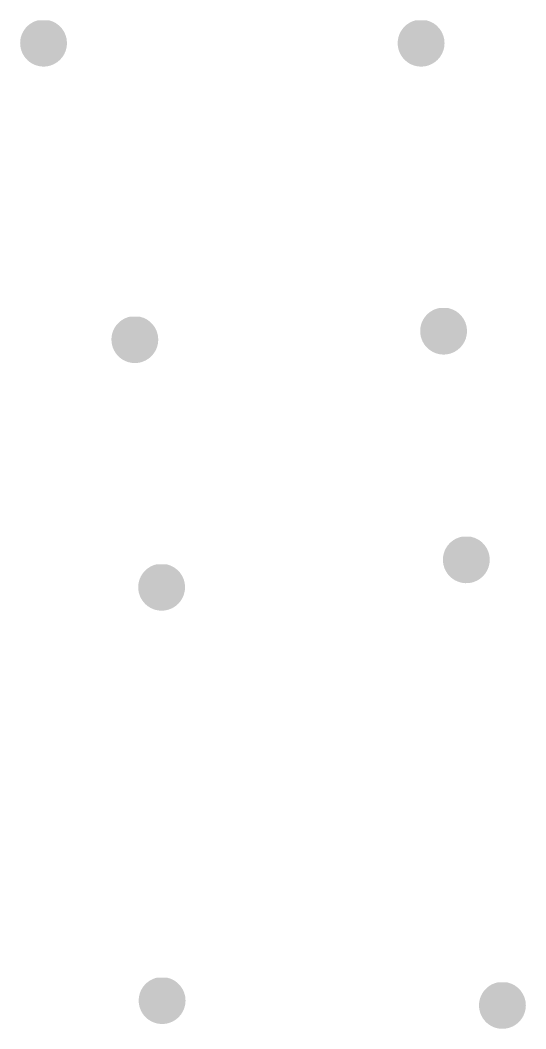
# Model space of a CAD drawing. Header units: inches. Extents: x 334 to 11487, y 261 to 10656.
# Drawn here: x 401.81 to 404.33, y 393.81 to 398.83 of the extents above; entities that cross this region are included whole.
import ezdxf

# ---------------------------------------------------------------- set-up
doc = ezdxf.new("R2010")
doc.units = ezdxf.units.IN
doc.header["$MEASUREMENT"] = 0
doc.layers.add('HATCH', color=7, linetype='Continuous')

msp = doc.modelspace()

# ---------------------------------------------------------------- hatches: boundary and pattern name
at = {"layer": 'HATCH'}
h = msp.add_hatch(dxfattribs=at)
h.set_pattern_fill('AR-CONC', color=256, scale=1e-05)
h.set_pattern_definition([(50, (-10.02003838, 11.127570733), (7.172601826e-05, -6.275213498e-06), [7.5e-06, -8.25e-05]), (355, (-10.02003838, 11.12757073), (-1.3875133361e-05, 7.521921337e-05), [6e-06, -6.6e-05]), (100.45144446, (-10.020032405, 11.12757021), (5.7850884673e-05, 6.8943999097e-05), [6.3740192e-06, -7.01142112e-05]), (46.1842, (-10.02003838, 11.12759073), (0.000106724133067, -1.6551928079e-05), [1.125e-05, -0.00012375]), (96.63563549, (-10.02002949, 11.12758935), (9.3466194567e-05, 9.7411860077e-05), [9.5610342e-06, -0.000105171376]), (351.18416399, (-10.02003838, 11.12759073), (9.3466194505e-05, 9.7411860027e-05), [9e-06, -9.90000001e-05]), (21, (-10.02002838, 11.127585733), (5.9690705212e-05, -4.02618890665e-05), [7.5e-06, -8.25e-05]), (326, (-10.02002838, 11.12758573), (2.4331533192e-05, 7.2515004505e-05), [6e-06, -6.6e-05]), (71.45144474, (-10.02002341, 11.12758238), (8.4022237673e-05, 3.2253115281e-05), [6.374019e-06, -7.01142112e-05]), (37.5, (-10.020038382, 11.127570733), (1.2159855317e-06, 3.32893853831e-05), [0, -6.52e-05, 0, -6.7e-05, 0, -6.625e-05]), (7.5, (-10.020038382, 11.127570733), (2.63069537442e-05, 3.94411711882e-05), [0, -3.82e-05, 0, -6.37e-05, 0, -2.525e-05]), (327.5, (-10.020060682, 11.127570733), (5.33822436172e-05, -2.2554871734e-06), [0, -2.5e-05, 0, -7.8e-05, 0, -0.0001035]), (317.5, (-10.02007068, 11.127570733), (5.83186169342e-05, 1.00104982332e-05), [0, -3.25e-05, 0, -5.18e-05, 0, -7.35e-05])])
h.paths.add_polyline_path([(401.9517, 398.82895), (401.9031, 398.82895, 0.1829373), (401.83359, 398.78424), (401.96255, 398.60348, 0.3272079), (402.04412, 398.71479, 0.3540366)])
h.paths.add_polyline_path([(401.83359, 398.78424, 0.1606919), (401.81068, 398.71479, 0.506923), (401.96255, 398.60348)])
h = msp.add_hatch(dxfattribs=at)
h.set_pattern_fill('AR-CONC', color=256, scale=1e-05)
h.set_pattern_definition([(50, (-8.13891906, 11.12741246), (7.172601826e-05, -6.275213498e-06), [7.5e-06, -8.25e-05]), (355, (-8.13891906, 11.12741246), (-1.3875133361e-05, 7.521921337e-05), [6e-06, -6.6e-05]), (100.45144446, (-8.13891308, 11.12741194), (5.7850884673e-05, 6.8943999097e-05), [6.3740192e-06, -7.01142112e-05]), (46.1842, (-8.13891906, 11.12743246), (0.000106724133067, -1.6551928079e-05), [1.125e-05, -0.00012375]), (96.63563549, (-8.13891017, 11.12743108), (9.3466194567e-05, 9.7411860077e-05), [9.5610342e-06, -0.000105171376]), (351.18416399, (-8.13891906, 11.12743246), (9.3466194505e-05, 9.7411860027e-05), [9e-06, -9.90000001e-05]), (21, (-8.13890906, 11.12742746), (5.9690705212e-05, -4.02618890665e-05), [7.5e-06, -8.25e-05]), (326, (-8.13890906, 11.12742746), (2.4331533192e-05, 7.2515004505e-05), [6e-06, -6.6e-05]), (71.45144474, (-8.138904085, 11.127424104), (8.4022237673e-05, 3.2253115281e-05), [6.374019e-06, -7.01142112e-05]), (37.5, (-8.13891906, 11.12741246), (1.2159855317e-06, 3.32893853831e-05), [0, -6.52e-05, 0, -6.7e-05, 0, -6.625e-05]), (7.5, (-8.13891906, 11.12741246), (2.63069537442e-05, 3.94411711882e-05), [0, -3.82e-05, 0, -6.37e-05, 0, -2.525e-05]), (327.5, (-8.13894136, 11.12741246), (5.33822436172e-05, -2.2554871734e-06), [0, -2.5e-05, 0, -7.8e-05, 0, -0.0001035]), (317.5, (-8.13895136, 11.12741246), (5.83186169342e-05, 1.00104982332e-05), [0, -3.25e-05, 0, -5.18e-05, 0, -7.35e-05])])
h.paths.add_polyline_path([(403.83282, 398.8288), (403.78422, 398.8288, 0.1829373), (403.71471, 398.78409), (403.84367, 398.60333, 0.3272079), (403.92524, 398.71463, 0.3540366)])
h.paths.add_polyline_path([(403.71471, 398.78409, 0.1606919), (403.6918, 398.71463, 0.506923), (403.84367, 398.60333)])
h = msp.add_hatch(dxfattribs=at)
h.set_pattern_fill('AR-CONC', color=256, scale=1e-05)
h.set_pattern_definition([(50, (-8.02683734, 9.694505057), (7.172601826e-05, -6.275213498e-06), [7.5e-06, -8.25e-05]), (355, (-8.02683734, 9.69450506), (-1.3875133361e-05, 7.521921337e-05), [6e-06, -6.6e-05]), (100.45144446, (-8.02683136, 9.694504534), (5.7850884673e-05, 6.8943999097e-05), [6.3740192e-06, -7.01142112e-05]), (46.1842, (-8.02683734, 9.69452506), (0.000106724133067, -1.6551928079e-05), [1.125e-05, -0.00012375]), (96.63563549, (-8.02682844, 9.69452368), (9.3466194567e-05, 9.7411860077e-05), [9.5610342e-06, -0.000105171376]), (351.18416399, (-8.02683734, 9.69452506), (9.3466194505e-05, 9.7411860027e-05), [9e-06, -9.90000001e-05]), (21, (-8.02682734, 9.694520057), (5.9690705212e-05, -4.02618890665e-05), [7.5e-06, -8.25e-05]), (326, (-8.02682734, 9.69452006), (2.4331533192e-05, 7.2515004505e-05), [6e-06, -6.6e-05]), (71.45144474, (-8.026822364, 9.6945167), (8.4022237673e-05, 3.2253115281e-05), [6.374019e-06, -7.01142112e-05]), (37.5, (-8.026837338, 9.694505057), (1.2159855317e-06, 3.32893853831e-05), [0, -6.52e-05, 0, -6.7e-05, 0, -6.625e-05]), (7.5, (-8.02683734, 9.694505057), (2.63069537442e-05, 3.94411711882e-05), [0, -3.82e-05, 0, -6.37e-05, 0, -2.525e-05]), (327.5, (-8.026859638, 9.694505057), (5.33822436172e-05, -2.2554871734e-06), [0, -2.5e-05, 0, -7.8e-05, 0, -0.0001035]), (317.5, (-8.02686964, 9.694505057), (5.83186169342e-05, 1.00104982332e-05), [0, -3.25e-05, 0, -5.18e-05, 0, -7.35e-05])])
h.paths.add_polyline_path([(403.9449, 397.39589), (403.8963, 397.39589, 0.1829373), (403.82679, 397.35118), (403.95575, 397.17042, 0.3272079), (404.03732, 397.28172, 0.3540366)])
h.paths.add_polyline_path([(403.82679, 397.35118, 0.1606919), (403.80388, 397.28172, 0.506923), (403.95575, 397.17042)])
h = msp.add_hatch(dxfattribs=at)
h.set_pattern_fill('AR-CONC', color=256, scale=1e-05)
h.set_pattern_definition([(50, (-9.56521539, 9.65210564), (7.172601826e-05, -6.275213498e-06), [7.5e-06, -8.25e-05]), (355, (-9.56521539, 9.65210564), (-1.3875133361e-05, 7.521921337e-05), [6e-06, -6.6e-05]), (100.45144446, (-9.56520941, 9.65210512), (5.7850884673e-05, 6.8943999097e-05), [6.3740192e-06, -7.01142112e-05]), (46.1842, (-9.56521539, 9.65212564), (0.000106724133067, -1.6551928079e-05), [1.125e-05, -0.00012375]), (96.63563549, (-9.5652065, 9.65212426), (9.3466194567e-05, 9.7411860077e-05), [9.5610342e-06, -0.000105171376]), (351.18416399, (-9.56521539, 9.65212564), (9.3466194505e-05, 9.7411860027e-05), [9e-06, -9.90000001e-05]), (21, (-9.56520539, 9.65212064), (5.9690705212e-05, -4.02618890665e-05), [7.5e-06, -8.25e-05]), (326, (-9.56520539, 9.65212064), (2.4331533192e-05, 7.2515004505e-05), [6e-06, -6.6e-05]), (71.45144474, (-9.565200415, 9.65211729), (8.4022237673e-05, 3.2253115281e-05), [6.374019e-06, -7.01142112e-05]), (37.5, (-9.56521539, 9.652105642), (1.2159855317e-06, 3.32893853831e-05), [0, -6.52e-05, 0, -6.7e-05, 0, -6.625e-05]), (7.5, (-9.56521539, 9.652105642), (2.63069537442e-05, 3.94411711882e-05), [0, -3.82e-05, 0, -6.37e-05, 0, -2.525e-05]), (327.5, (-9.56523769, 9.652105642), (5.33822436172e-05, -2.2554871734e-06), [0, -2.5e-05, 0, -7.8e-05, 0, -0.0001035]), (317.5, (-9.56524769, 9.65210564), (5.83186169342e-05, 1.00104982332e-05), [0, -3.25e-05, 0, -5.18e-05, 0, -7.35e-05])])
h.paths.add_polyline_path([(402.40652, 397.35349), (402.35792, 397.35349, 0.1829373), (402.28841, 397.30878), (402.41737, 397.12802, 0.3272079), (402.49895, 397.23932, 0.3540366)])
h.paths.add_polyline_path([(402.28841, 397.30878, 0.1606919), (402.2655, 397.23932, 0.506923), (402.41737, 397.12802)])
h = msp.add_hatch(dxfattribs=at)
h.set_pattern_fill('AR-CONC', color=256, scale=1e-05)
h.set_pattern_definition([(50, (-7.91354593, 8.556710097), (7.172601826e-05, -6.275213498e-06), [7.5e-06, -8.25e-05]), (355, (-7.91354593, 8.5567101), (-1.3875133361e-05, 7.521921337e-05), [6e-06, -6.6e-05]), (100.45144446, (-7.913539954, 8.556709574), (5.7850884673e-05, 6.8943999097e-05), [6.3740192e-06, -7.01142112e-05]), (46.1842, (-7.91354593, 8.5567301), (0.000106724133067, -1.6551928079e-05), [1.125e-05, -0.00012375]), (96.63563549, (-7.91353704, 8.55672872), (9.3466194567e-05, 9.7411860077e-05), [9.5610342e-06, -0.000105171376]), (351.18416399, (-7.91354593, 8.5567301), (9.3466194505e-05, 9.7411860027e-05), [9e-06, -9.90000001e-05]), (21, (-7.91353593, 8.556725097), (5.9690705212e-05, -4.02618890665e-05), [7.5e-06, -8.25e-05]), (326, (-7.91353593, 8.5567251), (2.4331533192e-05, 7.2515004505e-05), [6e-06, -6.6e-05]), (71.45144474, (-7.91353096, 8.55672174), (8.4022237673e-05, 3.2253115281e-05), [6.374019e-06, -7.01142112e-05]), (37.5, (-7.913545932, 8.556710097), (1.2159855317e-06, 3.32893853831e-05), [0, -6.52e-05, 0, -6.7e-05, 0, -6.625e-05]), (7.5, (-7.91354593, 8.556710097), (2.63069537442e-05, 3.94411711882e-05), [0, -3.82e-05, 0, -6.37e-05, 0, -2.525e-05]), (327.5, (-7.913568232, 8.556710097), (5.33822436172e-05, -2.2554871734e-06), [0, -2.5e-05, 0, -7.8e-05, 0, -0.0001035]), (317.5, (-7.91357823, 8.556710097), (5.83186169342e-05, 1.00104982332e-05), [0, -3.25e-05, 0, -5.18e-05, 0, -7.35e-05])])
h.paths.add_polyline_path([(404.05819, 396.25809), (404.00959, 396.25809, 0.1829373), (403.94008, 396.21338), (404.06904, 396.03262, 0.3272079), (404.15062, 396.14393, 0.3540366)])
h.paths.add_polyline_path([(403.94008, 396.21338, 0.1606919), (403.91717, 396.14393, 0.506923), (404.06904, 396.03262)])
h = msp.add_hatch(dxfattribs=at)
h.set_pattern_fill('AR-CONC', color=256, scale=1e-05)
h.set_pattern_definition([(50, (-9.431730794, 8.419911104), (7.172601826e-05, -6.275213498e-06), [7.5e-06, -8.25e-05]), (355, (-9.431730794, 8.4199111), (-1.3875133361e-05, 7.521921337e-05), [6e-06, -6.6e-05]), (100.45144446, (-9.43172482, 8.41991058), (5.7850884673e-05, 6.8943999097e-05), [6.3740192e-06, -7.01142112e-05]), (46.1842, (-9.43173079, 8.4199311), (0.000106724133067, -1.6551928079e-05), [1.125e-05, -0.00012375]), (96.63563549, (-9.4317219, 8.41992972), (9.3466194567e-05, 9.7411860077e-05), [9.5610342e-06, -0.000105171376]), (351.18416399, (-9.43173079, 8.4199311), (9.3466194505e-05, 9.7411860027e-05), [9e-06, -9.90000001e-05]), (21, (-9.431720794, 8.419926104), (5.9690705212e-05, -4.02618890665e-05), [7.5e-06, -8.25e-05]), (326, (-9.431720794, 8.4199261), (2.4331533192e-05, 7.2515004505e-05), [6e-06, -6.6e-05]), (71.45144474, (-9.43171582, 8.41992275), (8.4022237673e-05, 3.2253115281e-05), [6.374019e-06, -7.01142112e-05]), (37.5, (-9.431730794, 8.419911104), (1.2159855317e-06, 3.32893853831e-05), [0, -6.52e-05, 0, -6.7e-05, 0, -6.625e-05]), (7.5, (-9.431730794, 8.419911104), (2.63069537442e-05, 3.94411711882e-05), [0, -3.82e-05, 0, -6.37e-05, 0, -2.525e-05]), (327.5, (-9.431753094, 8.419911104), (5.33822436172e-05, -2.2554871734e-06), [0, -2.5e-05, 0, -7.8e-05, 0, -0.0001035]), (317.5, (-9.431763094, 8.419911104), (5.83186169342e-05, 1.00104982332e-05), [0, -3.25e-05, 0, -5.18e-05, 0, -7.35e-05])])
h.paths.add_polyline_path([(402.54001, 396.12129), (402.49141, 396.12129, 0.1829373), (402.4219, 396.07658), (402.55086, 395.89582, 0.3272079), (402.63243, 396.00713, 0.3540366)])
h.paths.add_polyline_path([(402.4219, 396.07658, 0.1606919), (402.39898, 396.00713, 0.506923), (402.55086, 395.89582)])
h = msp.add_hatch(dxfattribs=at)
h.set_pattern_fill('AR-CONC', color=256, scale=1e-05)
h.set_pattern_definition([(50, (-9.42934952, 6.363109644), (7.172601826e-05, -6.275213498e-06), [7.5e-06, -8.25e-05]), (355, (-9.42934952, 6.363109644), (-1.3875133361e-05, 7.521921337e-05), [6e-06, -6.6e-05]), (100.45144446, (-9.429343545, 6.36310912), (5.7850884673e-05, 6.8943999097e-05), [6.3740192e-06, -7.01142112e-05]), (46.1842, (-9.42934952, 6.36312964), (0.000106724133067, -1.6551928079e-05), [1.125e-05, -0.00012375]), (96.63563549, (-9.42934063, 6.36312826), (9.3466194567e-05, 9.7411860077e-05), [9.5610342e-06, -0.000105171376]), (351.18416399, (-9.42934952, 6.36312964), (9.3466194505e-05, 9.7411860027e-05), [9e-06, -9.90000001e-05]), (21, (-9.42933952, 6.363124644), (5.9690705212e-05, -4.02618890665e-05), [7.5e-06, -8.25e-05]), (326, (-9.42933952, 6.363124644), (2.4331533192e-05, 7.2515004505e-05), [6e-06, -6.6e-05]), (71.45144474, (-9.42933455, 6.36312129), (8.4022237673e-05, 3.2253115281e-05), [6.374019e-06, -7.01142112e-05]), (37.5, (-9.429349522, 6.363109644), (1.2159855317e-06, 3.32893853831e-05), [0, -6.52e-05, 0, -6.7e-05, 0, -6.625e-05]), (7.5, (-9.429349522, 6.363109644), (2.63069537442e-05, 3.94411711882e-05), [0, -3.82e-05, 0, -6.37e-05, 0, -2.525e-05]), (327.5, (-9.429371822, 6.363109644), (5.33822436172e-05, -2.2554871734e-06), [0, -2.5e-05, 0, -7.8e-05, 0, -0.0001035]), (317.5, (-9.42938182, 6.363109644), (5.83186169342e-05, 1.00104982332e-05), [0, -3.25e-05, 0, -5.18e-05, 0, -7.35e-05])])
h.paths.add_polyline_path([(402.54239, 394.06449), (402.49379, 394.06449, 0.1829373), (402.42428, 394.01978), (402.55324, 393.83902, 0.3272079), (402.63481, 393.95033, 0.3540366)])
h.paths.add_polyline_path([(402.42428, 394.01978, 0.1606919), (402.40137, 393.95033, 0.506923), (402.55324, 393.83902)])
h = msp.add_hatch(dxfattribs=at)
h.set_pattern_fill('AR-CONC', color=256, scale=1e-05)
h.set_pattern_definition([(50, (-7.73375988, 6.33918511), (7.172601826e-05, -6.275213498e-06), [7.5e-06, -8.25e-05]), (355, (-7.73375988, 6.33918511), (-1.3875133361e-05, 7.521921337e-05), [6e-06, -6.6e-05]), (100.45144446, (-7.7337539, 6.339184585), (5.7850884673e-05, 6.8943999097e-05), [6.3740192e-06, -7.01142112e-05]), (46.1842, (-7.73375988, 6.33920511), (0.000106724133067, -1.6551928079e-05), [1.125e-05, -0.00012375]), (96.63563549, (-7.73375099, 6.33920373), (9.3466194567e-05, 9.7411860077e-05), [9.5610342e-06, -0.000105171376]), (351.18416399, (-7.73375988, 6.33920511), (9.3466194505e-05, 9.7411860027e-05), [9e-06, -9.90000001e-05]), (21, (-7.73374988, 6.33920011), (5.9690705212e-05, -4.02618890665e-05), [7.5e-06, -8.25e-05]), (326, (-7.73374988, 6.33920011), (2.4331533192e-05, 7.2515004505e-05), [6e-06, -6.6e-05]), (71.45144474, (-7.733744905, 6.33919675), (8.4022237673e-05, 3.2253115281e-05), [6.374019e-06, -7.01142112e-05]), (37.5, (-7.73375988, 6.339185108), (1.2159855317e-06, 3.32893853831e-05), [0, -6.52e-05, 0, -6.7e-05, 0, -6.625e-05]), (7.5, (-7.73375988, 6.339185108), (2.63069537442e-05, 3.94411711882e-05), [0, -3.82e-05, 0, -6.37e-05, 0, -2.525e-05]), (327.5, (-7.73378218, 6.339185108), (5.33822436172e-05, -2.2554871734e-06), [0, -2.5e-05, 0, -7.8e-05, 0, -0.0001035]), (317.5, (-7.73379218, 6.33918511), (5.83186169342e-05, 1.00104982332e-05), [0, -3.25e-05, 0, -5.18e-05, 0, -7.35e-05])])
h.paths.add_polyline_path([(404.23798, 394.04057), (404.18938, 394.04057, 0.1829373), (404.11987, 393.99586), (404.24883, 393.8151, 0.3272079), (404.3304, 393.9264, 0.3540366)])
h.paths.add_polyline_path([(404.11987, 393.99586, 0.1606919), (404.09696, 393.9264, 0.506923), (404.24883, 393.8151)])

doc.saveas('drawing.dxf')
